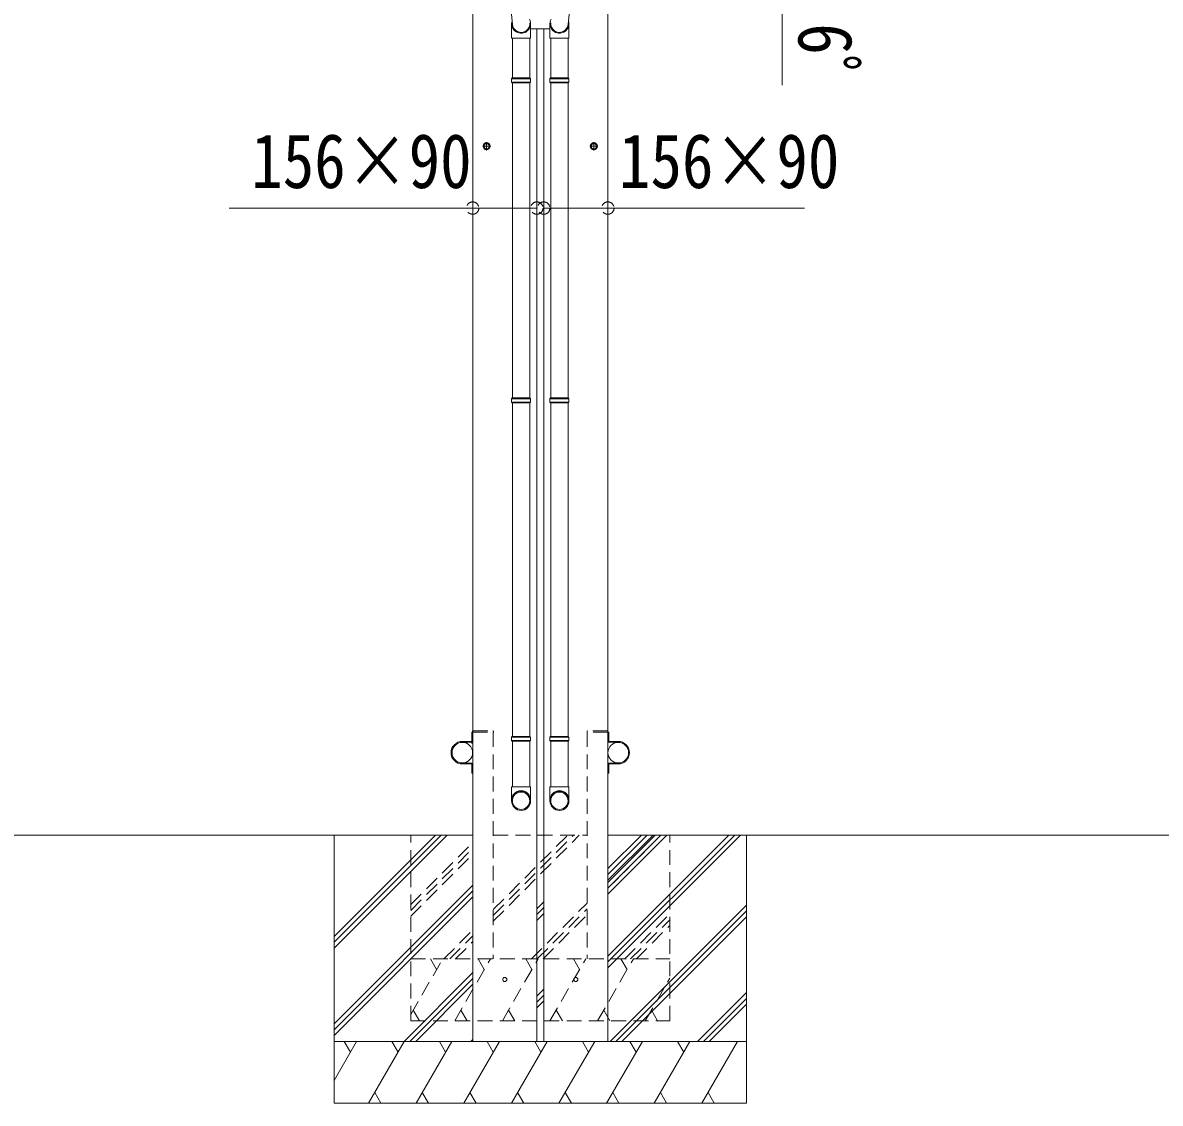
# Model space of a CAD drawing. Units: millimetres at full size, sheet at 1:30; details may follow other scales. Extents: x -20916 to 28483, y -5820 to 5820.
# Drawn here: x 22726 to 25484, y -2257 to 363 of the extents above; entities that cross this region are included whole.
import ezdxf
from ezdxf.enums import TextEntityAlignment as Align

# ---------------------------------------------------------------- set-up
doc = ezdxf.new("R2010")
doc.units = ezdxf.units.MM
doc.header["$LTSCALE"] = 30
doc.header["$PDMODE"] = 32
doc.header["$PDSIZE"] = 30
doc.linetypes.add('DASHED1', pattern=[1.8, 1.2, -0.6])
doc.layers.add('0-5_DIM1', color=4, linetype='DASHED1', lineweight=9)
doc.styles.add('ＭＳ ゴシック', font='')
doc.styles.get('ＭＳ ゴシック').set_extended_font_data('MS Gothic')

msp = doc.modelspace()

# ---------------------------------------------------------------- linework, layer by layer
at = {"layer": '0-5_DIM1', "linetype": 'Continuous'}
for p, q in [((23817.13, -2107.28), (23817.13, 521.72)), ((24144.83, -2107.28), (24144.83, 521.72)), ((23972.63, -2107.28), (23972.63, 348.17)), ((23989.33, -2107.28), (23989.33, 348.17)), ((23840.83, 63.17), (23860.83, 63.17)), ((23844.33, 66.92), (23850.83, 70.68)), ((23850.83, 53.17), (23850.83, 73.17)), ((23850.83, 70.68), (23857.33, 66.92)), ((23857.33, 59.42), (23850.83, 55.67)), ((23857.33, 66.92), (23857.33, 59.42)), ((24120.83, 63.17), (24100.83, 63.17)), ((24110.83, 70.68), (24104.33, 66.92)), ((24104.33, 66.92), (24104.33, 59.42)), ((24104.33, 59.42), (24110.83, 55.67)), ((24110.83, 53.17), (24110.83, 73.17)), ((24117.33, 66.92), (24110.83, 70.68)), ((23816.98, -1357.28), (23814.98, -1357.28)), ((23814.98, -1379.98), (23814.98, -1357.28)), ((23816.98, -1357.28), (23814.98, -1357.28)), ((23814.98, -1379.98), (23814.98, -1357.28)), ((23815.13, -1384.98), (23815.13, -1362.28)), ((23817.13, -1362.28), (23815.13, -1362.28)), ((23816.68, -1357.28), (23816.79, -1355.23)), ((23816.68, -1357.28), (23816.79, -1355.23)), ((24144.98, -1357.28), (24146.98, -1357.28)), ((24144.98, -1357.28), (24144.98, -1379.98)), ((24144.98, -1357.28), (24146.98, -1357.28)), ((24144.98, -1357.28), (24144.98, -1379.98)), ((24146.98, -1379.98), (24146.98, -1357.28)), ((23791.98, -1379.98), (23814.98, -1379.98)), ((23814.98, -1381.98), (23791.98, -1381.98)), ((24169.98, -1379.98), (24146.98, -1379.98)), ((24146.98, -1381.98), (24169.98, -1381.98)), ((23814.98, -1432.58), (23791.98, -1432.58)), ((24146.98, -1432.58), (24169.98, -1432.58)), ((23791.98, -1434.58), (23814.98, -1434.58)), ((23814.98, -1434.58), (23814.98, -1457.28)), ((23816.98, -1457.28), (23814.98, -1457.28)), ((24144.98, -1457.28), (24144.98, -1434.58)), ((24144.98, -1457.28), (24146.98, -1457.28)), ((24146.98, -1434.58), (24146.98, -1457.28)), ((24169.98, -1434.58), (24146.98, -1434.58))]:
    msp.add_line(p, q, dxfattribs=at)
at = {"layer": '0-5_DIM1', "color": 7, "linetype": 'Continuous'}
for p, q in [((23906.86, 426.58), (23913.51, 358.83)), ((24055.11, 426.58), (24048.45, 358.83)), ((23911.48, 360.05), (23911.48, 325.4)), ((23957.48, 325.4), (23957.48, 359.75)), ((24004.49, 325.4), (24004.49, 359.75)), ((24050.49, 360.05), (24050.49, 325.4)), ((23957.48, 348.17), (24004.49, 348.17)), ((23911.48, 325.4), (23957.48, 325.4)), ((23913.48, 325.4), (23913.48, 228.65)), ((23955.48, 325.4), (23955.48, 228.65)), ((24050.49, 325.4), (24004.49, 325.4)), ((24006.49, 325.4), (24006.49, 228.65)), ((24048.49, 325.4), (24048.49, 228.65)), ((23911.48, 226.65), (23912.48, 228.65)), ((23911.48, 226.65), (23957.48, 226.65)), ((23911.48, 226.65), (23911.48, 218.65)), ((23912.48, 228.65), (23956.48, 228.65)), ((23957.48, 226.65), (23956.48, 228.65)), ((24004.49, 226.65), (24005.49, 228.65)), ((24050.49, 226.65), (24004.49, 226.65)), ((24049.49, 228.65), (24005.49, 228.65)), ((24050.49, 226.65), (24049.49, 228.65)), ((24050.49, 226.65), (24050.49, 218.65)), ((23911.48, 218.65), (23957.48, 218.65)), ((23911.48, 218.65), (23912.48, 216.65)), ((23912.48, 216.65), (23956.48, 216.65)), ((23913.48, 216.65), (23913.48, -547.22)), ((23955.48, 216.65), (23955.48, -547.22)), ((24050.49, 218.65), (24004.49, 218.65)), ((24049.49, 216.65), (24005.49, 216.65)), ((24006.49, 216.65), (24006.49, -547.22)), ((24048.49, 216.65), (24048.49, -547.22)), ((24050.49, 218.65), (24049.49, 216.65)), ((23911.48, -549.22), (23912.48, -547.22)), ((23911.48, -549.22), (23957.48, -549.22)), ((23911.48, -549.22), (23911.48, -557.22)), ((23912.48, -547.22), (23956.48, -547.22)), ((23957.48, -549.22), (23956.48, -547.22)), ((24004.49, -549.22), (24005.49, -547.22)), ((24050.49, -549.22), (24004.49, -549.22)), ((24049.49, -547.22), (24005.49, -547.22)), ((24050.49, -549.22), (24049.49, -547.22)), ((24050.49, -549.22), (24050.49, -557.22)), ((23911.48, -557.22), (23957.48, -557.22)), ((23911.48, -557.22), (23912.48, -559.22)), ((23912.48, -559.22), (23956.48, -559.22)), ((23913.48, -559.22), (23913.48, -1367.72)), ((23955.48, -559.22), (23955.48, -1367.72)), ((24050.49, -557.22), (24004.49, -557.22)), ((24049.49, -559.22), (24005.49, -559.22)), ((24006.49, -559.22), (24006.49, -1367.72)), ((24048.49, -559.22), (24048.49, -1367.72)), ((24050.49, -557.22), (24049.49, -559.22)), ((23911.48, -1369.72), (23912.48, -1367.72)), ((23911.48, -1369.72), (23957.48, -1369.72)), ((23911.48, -1369.72), (23911.48, -1377.72)), ((23911.48, -1377.72), (23957.48, -1377.72)), ((23911.48, -1377.72), (23912.48, -1379.72)), ((23912.48, -1367.72), (23956.48, -1367.72)), ((23957.48, -1369.72), (23956.48, -1367.72)), ((24004.49, -1369.72), (24005.49, -1367.72)), ((24050.49, -1369.72), (24004.49, -1369.72)), ((24050.49, -1377.72), (24004.49, -1377.72)), ((24049.49, -1367.72), (24005.49, -1367.72)), ((24050.49, -1369.72), (24049.49, -1367.72)), ((24050.49, -1377.72), (24049.49, -1379.72)), ((24050.49, -1369.72), (24050.49, -1377.72)), ((23912.48, -1379.72), (23956.48, -1379.72)), ((23913.48, -1379.72), (23913.48, -1489.72)), ((23955.48, -1379.72), (23955.48, -1489.72)), ((24049.49, -1379.72), (24005.49, -1379.72)), ((24006.49, -1379.72), (24006.49, -1489.72)), ((24048.49, -1379.72), (24048.49, -1489.72)), ((23911.48, -1523.86), (23911.48, -1489.72)), ((23911.48, -1489.72), (23957.48, -1489.72)), ((23957.48, -1523.86), (23957.48, -1489.72)), ((24004.49, -1523.86), (24004.49, -1489.72)), ((24050.49, -1489.72), (24004.49, -1489.72)), ((24050.49, -1523.86), (24050.49, -1489.72)), ((21975.71, -1607.28), (23817.13, -1607.28)), ((23480.98, -1852.89), (23726.6, -1607.28)), ((23480.98, -1867.04), (23740.74, -1607.28)), ((23480.98, -1881.18), (23754.89, -1607.28)), ((23989.48, -1607.28), (23972.48, -1607.28)), ((23989.48, -1607.28), (23972.48, -1607.28)), ((23972.63, -1607.28), (23989.33, -1607.28)), ((23972.63, -1607.28), (23989.33, -1607.28)), ((24144.83, -1607.28), (26063.77, -1607.28)), ((24144.98, -1750.04), (24287.75, -1607.28)), ((24144.98, -1735.9), (24273.61, -1607.28)), ((24144.98, -1721.76), (24259.46, -1607.28)), ((24144.98, -1928.79), (24466.5, -1607.28)), ((24144.98, -1900.5), (24438.21, -1607.28)), ((24144.98, -1914.65), (24452.35, -1607.28)), ((24144.98, -1716.66), (24254.36, -1607.28)), ((24144.98, -1702.52), (24240.22, -1607.28)), ((24144.98, -1688.37), (24226.08, -1607.28)), ((24480.98, -1607.28), (24480.98, -2257.28)), ((23480.98, -2065.03), (23816.98, -1729.03)), ((23480.98, -2079.17), (23816.98, -1743.17)), ((23480.98, -2093.31), (23816.98, -1757.31)), ((23972.48, -1785.66), (23989.48, -1768.66)), ((23972.48, -1785.66), (23989.48, -1768.66)), ((23972.48, -1799.8), (23989.48, -1782.8)), ((23972.48, -1799.8), (23989.48, -1782.8)), ((24150.34, -2107.28), (24480.98, -1776.64)), ((24164.48, -2107.28), (24480.98, -1790.78)), ((23972.48, -1813.95), (23989.48, -1796.95)), ((23972.48, -1813.95), (23989.48, -1796.95)), ((24178.63, -2107.28), (24480.98, -1804.92)), ((23650.86, -2107.28), (23816.98, -1941.16)), ((23665.01, -2107.28), (23816.98, -1955.3)), ((23679.15, -2107.28), (23816.98, -1969.45)), ((23972.48, -1997.79), (23989.48, -1980.79)), ((23972.48, -1997.79), (23989.48, -1980.79)), ((23972.48, -2011.94), (23989.48, -1994.94)), ((23972.48, -2011.94), (23989.48, -1994.94)), ((23972.48, -2026.08), (23989.48, -2009.08)), ((23972.48, -2026.08), (23989.48, -2009.08)), ((24362.47, -2107.28), (24480.98, -1988.77)), ((24376.61, -2107.28), (24480.98, -2002.91)), ((24390.76, -2107.28), (24480.98, -2017.05)), ((24480.98, -2107.28), (23480.98, -2107.28)), ((23480.98, -2201.88), (23535.6, -2107.28)), ((23520.6, -2133.26), (23505.6, -2107.28)), ((23564.47, -2257.28), (23651.07, -2107.28)), ((23636.07, -2133.26), (23621.07, -2107.28)), ((23679.94, -2257.28), (23766.54, -2107.28)), ((23751.54, -2133.26), (23736.54, -2107.28)), ((23795.41, -2257.28), (23882.01, -2107.28)), ((23813, -2107.28), (23816.98, -2103.29)), ((23867.01, -2133.26), (23852.01, -2107.28)), ((23910.88, -2257.28), (23997.48, -2107.28)), ((23982.48, -2133.26), (23967.48, -2107.28)), ((24026.35, -2257.28), (24112.95, -2107.28)), ((24097.95, -2133.26), (24082.95, -2107.28)), ((24141.82, -2257.28), (24228.42, -2107.28)), ((24213.42, -2133.26), (24198.42, -2107.28)), ((24257.29, -2257.28), (24343.89, -2107.28)), ((24313.89, -2107.28), (24328.89, -2133.26)), ((24372.76, -2257.28), (24459.36, -2107.28)), ((23579.47, -2231.3), (23594.47, -2257.28)), ((23694.94, -2231.3), (23709.94, -2257.28)), ((23810.41, -2231.3), (23825.41, -2257.28)), ((23925.88, -2231.3), (23940.88, -2257.28)), ((24041.35, -2231.3), (24056.34, -2257.28)), ((24156.82, -2231.3), (24171.81, -2257.28)), ((24272.29, -2231.3), (24287.28, -2257.28)), ((24387.76, -2231.3), (24402.75, -2257.28))]:
    msp.add_line(p, q, dxfattribs=at)
at = {"layer": '0-5_DIM1', "color": 6, "linetype": 'Continuous', "lineweight": 18}
msp.add_line((24567.75, 392.72), (24567.75, 211.22), dxfattribs=at)
at = {"layer": '0-5_DIM1', "color": 6, "linetype": 'Continuous'}
for p, q in [((23817.13, -86.83), (23226.37, -86.83)), ((23972.63, -86.83), (23817.13, -86.83)), ((23989.33, -86.83), (24144.83, -86.83)), ((24144.83, -86.83), (24621.25, -86.83))]:
    msp.add_line(p, q, dxfattribs=at)
at = {"layer": '0-5_DIM1'}
for p, q in [((23816.68, -1357.28), (23816.79, -1355.23)), ((23816.68, -1357.28), (23816.79, -1355.23)), ((23816.68, -1357.28), (23867.28, -1357.28)), ((23816.68, -1357.28), (23867.28, -1357.28)), ((23816.98, -1357.28), (23866.98, -1357.28)), ((23816.98, -1357.28), (23866.98, -1357.28)), ((23817.79, -1354.28), (23866.18, -1354.28)), ((23817.79, -1354.28), (23866.18, -1354.28)), ((23866.98, -1357.28), (23866.98, -1907.28)), ((23867.28, -1357.28), (23867.17, -1355.23)), ((23867.28, -1357.28), (23867.17, -1355.23)), ((24094.68, -1357.28), (24094.79, -1355.23)), ((24094.68, -1357.28), (24094.79, -1355.23)), ((24145.28, -1357.28), (24094.68, -1357.28)), ((24145.28, -1357.28), (24094.68, -1357.28)), ((24094.98, -1357.28), (24094.98, -1907.28)), ((24144.98, -1357.28), (24094.98, -1357.28)), ((24144.98, -1357.28), (24094.98, -1357.28)), ((24144.18, -1354.28), (24095.79, -1354.28)), ((24144.18, -1354.28), (24095.79, -1354.28)), ((24144.98, -1357.28), (24146.98, -1357.28)), ((24144.98, -1357.28), (24146.98, -1357.28))]:
    msp.add_line(p, q, dxfattribs=at)
at = {"layer": '0-5_DIM1', "color": 7}
for p, q in [((23666.98, -2057.28), (23666.98, -1607.28)), ((23666.98, -1775.49), (23816.98, -1625.49)), ((23866.98, -1787.63), (24047.33, -1607.28)), ((23866.98, -1801.77), (24061.47, -1607.28)), ((23866.98, -1815.91), (24075.62, -1607.28)), ((23866.98, -1607.28), (24094.98, -1607.28)), ((23989.48, -1607.28), (23972.48, -1607.28)), ((23972.63, -1607.28), (23989.33, -1607.28)), ((24144.98, -1750.04), (24287.75, -1607.28)), ((24144.98, -1735.9), (24273.61, -1607.28)), ((24144.98, -1721.76), (24259.46, -1607.28)), ((24294.98, -2057.28), (24294.98, -1607.28)), ((23666.98, -1789.63), (23816.98, -1639.64)), ((23666.98, -1803.78), (23816.98, -1653.78)), ((23959.46, -1907.28), (24094.98, -1771.76)), ((23973.6, -1907.28), (24094.98, -1785.9)), ((23987.74, -1907.28), (24094.98, -1800.04)), ((24185.74, -1907.28), (24294.98, -1798.03)), ((24199.88, -1907.28), (24294.98, -1812.17)), ((23747.33, -1907.28), (23816.98, -1837.62)), ((24214.02, -1907.28), (24294.98, -1826.32)), ((23761.47, -1907.28), (23816.98, -1851.77)), ((23775.61, -1907.28), (23816.98, -1865.91)), ((23666.98, -1907.28), (24294.98, -1907.28)), ((23666.98, -2041.9), (23744.71, -1907.28)), ((23729.71, -1933.26), (23714.71, -1907.28)), ((23773.58, -2057.28), (23860.18, -1907.28)), ((23845.18, -1933.26), (23830.18, -1907.28)), ((23889.05, -2057.28), (23975.65, -1907.28)), ((23960.65, -1933.26), (23945.65, -1907.28)), ((24004.52, -2057.28), (24091.12, -1907.28)), ((24076.12, -1933.26), (24061.12, -1907.28)), ((24119.99, -2057.28), (24206.59, -1907.28)), ((24191.59, -1933.26), (24176.59, -1907.28)), ((24235.46, -2057.28), (24294.98, -1954.18)), ((23673.11, -2031.3), (23688.1, -2057.28)), ((23788.58, -2031.3), (23803.57, -2057.28)), ((23904.04, -2031.3), (23919.04, -2057.28)), ((24019.51, -2031.3), (24034.51, -2057.28)), ((24134.98, -2031.3), (24149.98, -2057.28)), ((24250.45, -2031.3), (24265.45, -2057.28)), ((23666.98, -2057.28), (24294.98, -2057.28))]:
    msp.add_line(p, q, dxfattribs=at)
at = {"layer": '0-5_DIM1', "color": 7, "linetype": 'Continuous'}
for points in [[(23957.48, 226.65), (23957.48, 218.65), (23956.48, 216.65)], [(24004.49, 226.65), (24004.49, 218.65), (24005.49, 216.65)], [(23957.48, -549.22), (23957.48, -557.22), (23956.48, -559.22)], [(24004.49, -549.22), (24004.49, -557.22), (24005.49, -559.22)], [(23957.48, -1369.72), (23957.48, -1377.72), (23956.48, -1379.72)], [(24004.49, -1369.72), (24004.49, -1377.72), (24005.49, -1379.72)], [(23480.98, -1607.28), (23480.98, -2257.28), (24480.98, -2257.28)]]:
    msp.add_lwpolyline(points, dxfattribs=at)
at = {"layer": '0-5_DIM1', "linetype": 'Continuous'}
for points in [[(23850.83, 55.67), (23844.33, 59.42), (23844.33, 66.92)], [(24110.83, 55.67), (24117.33, 59.42), (24117.33, 66.92)]]:
    msp.add_lwpolyline(points, dxfattribs=at)
for centre, radius in [((23850.83, 63.17), 8.5), ((23850.83, 63.17), 7.7), ((23850.83, 63.17), 6.5), ((24110.83, 63.17), 8.5), ((24110.83, 63.17), 7.7), ((24110.83, 63.17), 6.5), ((23791.98, -1407.28), 25), ((24169.98, -1407.28), 25), ((23894.88, -1957.22), 5), ((24067.08, -1957.22), 5)]:
    msp.add_circle(centre, radius, dxfattribs=at)
at = {"layer": '0-5_DIM1', "color": 7, "linetype": 'Continuous'}
for centre, start, end in [((23927.48, 359.75), 0, 2.54858), ((24034.49, 359.75), 177.45142, 180)]:
    msp.add_arc(centre, 30, start, end, dxfattribs=at)
at = {"layer": '0-5_DIM1', "linetype": 'Continuous'}
for centre, radius, start, end in [((23817.79, -1355.28), 1, 90, 176.99989), ((23817.79, -1355.28), 1, 90, 176.99989), ((23791.98, -1407.28), 27.3, 90, 270), ((23791.98, -1407.28), 25.3, 90, 270), ((23814.98, -1379.98), 2, 270, 0), ((24146.98, -1379.98), 2, 180, 270), ((24169.98, -1407.28), 27.3, 270, 90), ((24169.98, -1407.28), 25.3, 270, 90), ((23814.98, -1434.58), 2, 0, 90), ((24146.98, -1434.58), 2, 90, 180)]:
    msp.add_arc(centre, radius, start, end, dxfattribs=at)
at = {"layer": '0-5_DIM1'}
for centre, start, end in [((23817.79, -1355.28), 90, 176.99989), ((23817.79, -1355.28), 90, 176.99989), ((23866.18, -1355.28), 3.00006, 90), ((23866.18, -1355.28), 3.00006, 90), ((24095.79, -1355.28), 90, 176.99994), ((24095.79, -1355.28), 90, 176.99994)]:
    msp.add_arc(centre, 1, start, end, dxfattribs=at)
at = {"layer": '0-5_DIM1', "color": 7, "linetype": 'Continuous'}
for centre, major_axis, ratio, start_param, end_param in [((23934.48, 360.05), (-23, 0), 0.996195, 5.9588909, 9.9444346), ((23934.48, 360.05), (-21, 0), 0.996195, 0.0583862, 3.2616355), ((24027.49, 360.05), (23, 0), 0.996195, 2.621936, 6.6074797), ((24027.49, 360.05), (21, 0), 0.996195, 3.0215498, 6.2247991), ((23934.48, -1522.12), (23, 0), 0.996195, 6.2831853, 9.424778), ((23934.48, -1523.86), (23, 0), 0.996195, 6.2831853, 9.424778), ((24027.49, -1522.12), (-23, 0), 0.996195, 3.1415927, 6.2831853), ((24027.49, -1523.86), (-23, 0), 0.996195, 3.1415927, 6.2831853), ((23934.48, -1523.86), (0, -23.43), 0.981806, 4.712389, 7.8539816), ((24027.49, -1523.86), (0, -23.43), 0.981806, 4.712389, 7.8539816)]:
    msp.add_ellipse(centre, major_axis=major_axis, ratio=ratio, start_param=start_param, end_param=end_param, dxfattribs=at)
for centre, major_axis in [((23934.48, -1523.86), (-21, 0)), ((24027.49, -1523.86), (21, 0))]:
    msp.add_ellipse(centre, major_axis=major_axis, ratio=0.996195, dxfattribs=at)
at = {"layer": '0-5_DIM1', "color": 6}
for p in [(23817.13, -86.83), (23972.63, -86.83), (23989.33, -86.83), (24144.83, -86.83)]:
    msp.add_point(p, dxfattribs=at)

# ---------------------------------------------------------------- texts
at = {"layer": '0-5_DIM1', "color": 7, "style": 'ＭＳ ゴシック', "width": 0.85}
msp.add_text('6ﾟ', height=132, rotation=270, dxfattribs=at).set_placement((24567.29, 361.2), align=Align.BOTTOM_LEFT)
for p in [(23280.2, -77.85), (24171.76, -77.85)]:
    msp.add_text('156×90', height=132, dxfattribs=at).set_placement(p, align=Align.BOTTOM_LEFT)

doc.saveas('drawing.dxf')
